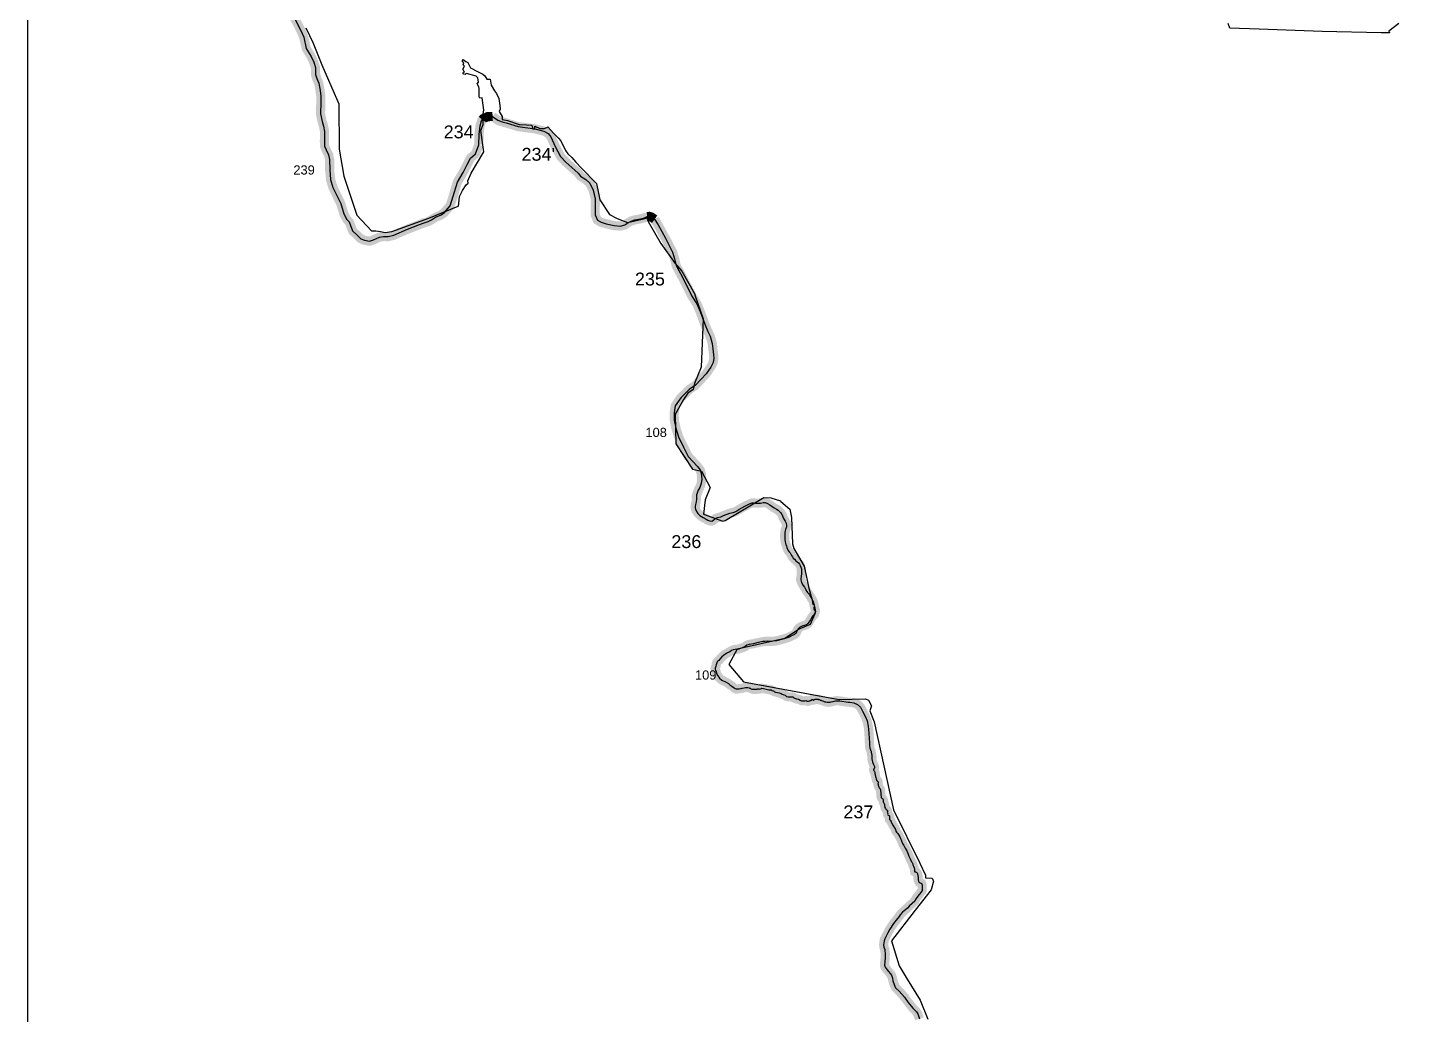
# Model space of a CAD drawing. Header units: metres. Extents: x 290946 to 378809, y 1824167 to 1998918.
# Drawn here: x 307379 to 314980, y 1906003 to 1911368 of the extents above; entities that cross this region are included whole.
import ezdxf

# ---------------------------------------------------------------- set-up
doc = ezdxf.new("R2010")
doc.units = ezdxf.units.M
for name, color, linetype in [('ARTIFICIALLY PROTECTED', 10, 'Continuous'), ('COASTLINE', 5, 'Continuous'), ('DISTRICT BOUNDRY', 86, 'Continuous'), ('NATURALLY PROTECTED', 3, 'Continuous'), ('UNPROTECTED', 130, 'Continuous'), ('UNPROTECTED DUE TO CREEK', 150, 'Continuous')]:
    doc.layers.add(name, color=color, linetype=linetype)
doc.styles.get("Standard").update_dxf_attribs({"font": 'arial.ttf'})
picture_1 = doc.add_image_def('image4.ecw', size_in_pixel=(478612, 2026941.0))

msp = doc.modelspace()

# ---------------------------------------------------------------- linework, layer by layer
at = {"layer": 'ARTIFICIALLY PROTECTED', "const_width": 50, "flags": 128}
msp.add_lwpolyline([(308828.1, 1911425.6), (308863, 1911358), (308879.9, 1911317.4), (308893.8, 1911256.1), (308920.1, 1911213.4), (308934.2, 1911182.6), (308943.8, 1911152.9), (308944.4, 1911114.8), (308950.9, 1911092.6), (308961.5, 1911067.1), (308968.9, 1911027.3), (308972.9, 1910996.5), (308972.9, 1910962.5), (308971.1, 1910900.8), (308979.5, 1910860.1), (308987.8, 1910833.3), (308993.1, 1910804.6), (308992.7, 1910773.1), (308992.4, 1910750.9), (308993.5, 1910724.7), (309001.2, 1910705.3), (309015.3, 1910678.6), (309020.6, 1910652.4), (309021, 1910596.9), (309026.2, 1910543.2), (309038.8, 1910500.8), (309057.8, 1910461), (309081.2, 1910412.5), (309098.2, 1910356.4), (309114.8, 1910325.7), (309127.7, 1910312.7), (309145.5, 1910264.9), (309169.8, 1910240.7), (309190.8, 1910221.3), (309210.2, 1910212.8), (309238.5, 1910208), (309260.3, 1910215.7), (309291.4, 1910229.8), (309314.4, 1910233.4), (309339.1, 1910232.6), (309369.8, 1910240.3), (309445, 1910273.4), (309510.6, 1910298.9), (309536, 1910308.5), (309556.2, 1910314.3), (309575.5, 1910324.6), (309596.3, 1910337.9), (309615.2, 1910345.5), (309627.1, 1910350.9), (309644, 1910363), (309676.5, 1910400.9), (309692.9, 1910453.2), (309715.9, 1910529.7), (309747.2, 1910582.5), (309767.4, 1910621.4), (309786.8, 1910660.4), (309815.3, 1910684), (309832.2, 1910733.1)], dxfattribs=at)
at = {"layer": 'COASTLINE', "flags": 128}
msp.add_lwpolyline([(308828.1, 1911425.6), (308863, 1911358), (308879.9, 1911317.4), (308893.8, 1911256.1), (308920.1, 1911213.4), (308934.2, 1911182.6), (308943.8, 1911152.9), (308944.4, 1911114.8), (308950.9, 1911092.6), (308961.5, 1911067.1), (308968.9, 1911027.3), (308972.9, 1910996.5), (308972.9, 1910962.5), (308971.1, 1910900.8), (308979.5, 1910860.1), (308987.8, 1910833.3), (308993.1, 1910804.6), (308992.7, 1910773.1), (308992.4, 1910750.9), (308993.5, 1910724.7), (309001.2, 1910705.3), (309015.3, 1910678.6), (309020.6, 1910652.4), (309021, 1910596.9), (309026.2, 1910543.2), (309038.8, 1910500.8), (309057.8, 1910461), (309081.2, 1910412.5), (309098.2, 1910356.4), (309114.8, 1910325.7), (309127.7, 1910312.7), (309145.5, 1910264.9), (309169.8, 1910240.7), (309190.8, 1910221.3), (309210.2, 1910212.8), (309238.5, 1910208), (309260.3, 1910215.7), (309291.4, 1910229.8), (309314.4, 1910233.4), (309339.1, 1910232.6), (309369.8, 1910240.3), (309445, 1910273.4), (309510.6, 1910298.9), (309536, 1910308.5), (309556.2, 1910314.3), (309575.5, 1910324.6), (309596.3, 1910337.9), (309615.2, 1910345.5), (309627.1, 1910350.9), (309644, 1910363), (309676.5, 1910400.9), (309692.9, 1910453.2), (309715.9, 1910529.7), (309747.2, 1910582.5), (309767.4, 1910621.4), (309786.8, 1910660.4), (309815.3, 1910684), (309832.2, 1910733.1), (309833.6, 1910788.1), (309839.1, 1910835.3), (309847.4, 1910863.2), (309856.5, 1910875), (309880.1, 1910885.4), (309907.5, 1910886.8), (309935.8, 1910865.7), (309959.5, 1910857.6), (309981.7, 1910851.3), (310047.1, 1910831.2), (310136.9, 1910819.4), (310186.9, 1910806.8), (310209.9, 1910793.6), (310224.5, 1910776.2), (310247.5, 1910724.1), (310277.4, 1910669.2), (310305.9, 1910638.6), (310354.6, 1910594.8), (310373.7, 1910577.6), (310385.6, 1910561.6), (310415.5, 1910542.8), (310436.3, 1910523.3), (310455.1, 1910485.1), (310466.2, 1910438.5), (310465.6, 1910376.6), (310465.6, 1910351.6), (310477.4, 1910323.1), (310498.3, 1910310.6), (310526.1, 1910302.9), (310568.3, 1910292.5), (310602.4, 1910290.4), (310627.3, 1910296.3), (310643.9, 1910308), (310660.6, 1910317.6), (310681, 1910323.8), (310711.3, 1910329.3), (310734.5, 1910335.6), (310747.6, 1910341.7), (310759.7, 1910343), (310772.3, 1910339), (310788.9, 1910327.3), (310807.6, 1910296.5), (310847.2, 1910224), (310886.7, 1910148.2), (310897.7, 1910111.7), (310906, 1910074.9), (310919.9, 1910049), (310940, 1910011.4), (310991.5, 1909909.4), (311019.1, 1909866.6), (311036.4, 1909826), (311061.6, 1909756.4), (311078.7, 1909716.9), (311091, 1909690.6), (311102.5, 1909652.1), (311105.7, 1909622.2), (311110, 1909589.6), (311111.1, 1909570.8), (311106.8, 1909547.8), (311094.2, 1909523), (311068.6, 1909486.1), (311041.6, 1909457.2), (311008.8, 1909422.1), (310978, 1909402.1), (310959.3, 1909382.3), (310933.3, 1909357.9), (310922, 1909342.6), (310901.2, 1909311.6), (310895, 1909273.8), (310896.1, 1909234.2), (310904.4, 1909191.5), (310919.1, 1909144.2), (310945.9, 1909088.1), (310972.1, 1909035.7), (310999.1, 1909007.8), (311020.9, 1908983.9), (311036.4, 1908963.9), (311042.5, 1908945.1), (311045.2, 1908912.5), (311042.3, 1908890), (311039.2, 1908879), (311034.5, 1908868.2), (311029, 1908859.4), (311026.6, 1908852.5), (311021.1, 1908836.6), (311017.3, 1908827.4), (311015.9, 1908819.6), (311015.9, 1908804.7), (311014.6, 1908789.6), (311011.2, 1908776.1), (311010.2, 1908764.8), (311009.9, 1908757.2), (311011.7, 1908749.2), (311015.7, 1908740.6), (311024.6, 1908727.2), (311035.2, 1908716.2), (311053.3, 1908704.1), (311069.9, 1908695.4), (311079.1, 1908689.5), (311088.5, 1908686), (311099.7, 1908685.3), (311105.8, 1908688), (311115, 1908695.7), (311122.5, 1908700.7), (311133.2, 1908703.7), (311149.5, 1908708.1), (311164.1, 1908715.3), (311197.4, 1908727.7), (311216.1, 1908732.2), (311230.8, 1908737.6), (311246.7, 1908747.3), (311280.6, 1908766.4), (311305.6, 1908778.1), (311319.5, 1908783.9), (311326.4, 1908784.5), (311338.1, 1908782.4), (311350, 1908782.4), (311365.8, 1908783.2), (311380.3, 1908785.5), (311390.1, 1908785.4), (311403.3, 1908781.2), (311415.9, 1908773.3), (311438.7, 1908756.9), (311451.5, 1908749.8), (311461.1, 1908745.1), (311467.1, 1908739.5), (311475, 1908730.3), (311481.4, 1908720.2), (311483, 1908718.3), (311488.5, 1908703.5), (311498.7, 1908684.9), (311505.3, 1908672.9), (311507.2, 1908663.5), (311505.6, 1908654.5), (311501, 1908639.4), (311499.2, 1908631.5), (311497.3, 1908622.9), (311496.5, 1908609.7), (311496.5, 1908597.3), (311497.7, 1908582.3), (311499.3, 1908573.9), (311501.5, 1908563.3), (311503.3, 1908556.4), (311506.1, 1908549.9), (311508.7, 1908541.2), (311512.7, 1908531.4), (311515.4, 1908524.7), (311519.7, 1908518.9), (311526.1, 1908512), (311530.4, 1908504.6), (311534.1, 1908497.5), (311538.5, 1908489.9), (311543.5, 1908483.8), (311549.4, 1908477.3), (311557.8, 1908469.4), (311565, 1908463.7), (311571.3, 1908457.3), (311577.2, 1908451), (311581.6, 1908442.9), (311584.6, 1908433.5), (311587.2, 1908425.1), (311587.5, 1908421.6), (311587.2, 1908410.8), (311587.7, 1908399.8), (311585.6, 1908382.8), (311583.8, 1908371.9), (311583.7, 1908365.3), (311585.7, 1908357.7), (311588.7, 1908350.2), (311597.4, 1908334.6), (311604.1, 1908325.5), (311608.3, 1908317.8), (311616.6, 1908302.5), (311621.5, 1908296.1), (311626, 1908290.1), (311630.9, 1908282.9), (311638.1, 1908271.1), (311649.9, 1908251.8), (311651.8, 1908246.7), (311653.7, 1908240.4), (311657.5, 1908223.3), (311659.7, 1908213.6), (311663, 1908202.3), (311663, 1908194.5), (311660.4, 1908184.1), (311659.3, 1908179.6), (311656, 1908174.7), (311649.5, 1908169), (311645.9, 1908164.1), (311636.3, 1908148.4), (311630, 1908136.8), (311623, 1908128.1), (311616.5, 1908122.4), (311604.9, 1908117.2), (311595.8, 1908115.2), (311587.8, 1908111.9), (311576.3, 1908105.2), (311569.5, 1908098.3), (311564, 1908088.3), (311561.5, 1908080.7), (311558.3, 1908074.9), (311550.6, 1908068.7), (311537.4, 1908062.2), (311520.3, 1908053.8), (311505.3, 1908047.9), (311493.6, 1908044.3), (311452.4, 1908033.5), (311434.6, 1908031.1), (311427.3, 1908030.1), (311413.7, 1908030.5), (311401.4, 1908030.8), (311388.8, 1908030.4), (311378.5, 1908029), (311371.1, 1908027.5), (311361.9, 1908025.5), (311353.6, 1908023.9), (311344.9, 1908022.5), (311326.6, 1908017.6), (311302.7, 1908014.3), (311290.3, 1908009.3), (311281.4, 1908002.1), (311264.5, 1907995.1), (311246.9, 1907989), (311226.9, 1907986.8), (311216, 1907984.4), (311207.4, 1907980.1), (311197.4, 1907973.6), (311186.2, 1907968.2), (311170.8, 1907959.6), (311162.8, 1907953.4), (311155.2, 1907945.5), (311144.5, 1907933.6), (311138.5, 1907927.3), (311132.2, 1907922.3), (311128.6, 1907918.7), (311126.7, 1907914.6), (311124.9, 1907908.7), (311124, 1907902.6), (311122.6, 1907895.8), (311120.5, 1907889.9), (311118.1, 1907884.5), (311118, 1907882.4), (311118.8, 1907878.9), (311121, 1907872.5), (311123.1, 1907866.1), (311125.9, 1907856.8), (311129.6, 1907847.8), (311142.3, 1907829.7), (311154.6, 1907819.8), (311178.9, 1907808.2), (311190.1, 1907800.8), (311198.6, 1907794.6), (311209.6, 1907787.3), (311220.8, 1907778.2), (311227.3, 1907773.3), (311232.4, 1907771.5), (311241.1, 1907771.7), (311248.8, 1907773), (311259, 1907774.7), (311265.9, 1907775.6), (311276.7, 1907778.2), (311283, 1907780), (311288.9, 1907779.4), (311296.1, 1907779.2), (311303.4, 1907778.2), (311309.2, 1907776.2), (311315, 1907772.4), (311319.8, 1907771), (311323, 1907770), (311327.4, 1907769.6), (311333.4, 1907771.2), (311337, 1907771), (311340.1, 1907769.9), (311343.1, 1907769.6), (311347.6, 1907770.2), (311351.3, 1907771.7), (311355, 1907772.1), (311360.9, 1907771.3), (311365.8, 1907772.3), (311369.7, 1907775), (311372.5, 1907775.3), (311381.5, 1907773.6), (311389.2, 1907772.8), (311395.8, 1907771.1), (311403.5, 1907769.2), (311411.1, 1907767.1), (311417, 1907766.3), (311423.5, 1907766.1), (311428.4, 1907764), (311435.1, 1907760.5), (311441.3, 1907756.7), (311446.9, 1907754.6), (311457.5, 1907752.5), (311467.4, 1907750.1), (311476.6, 1907746.1), (311483.3, 1907742.5), (311491.9, 1907740.2), (311498.4, 1907737.6), (311501.9, 1907734.2), (311506.8, 1907731.3), (311514.9, 1907729.3), (311528.4, 1907728.2), (311535.5, 1907728.6), (311540.1, 1907728.1), (311543.3, 1907727.1), (311546.4, 1907723.9), (311550, 1907720.7), (311561, 1907717.1), (311571.3, 1907715.4), (311581.3, 1907711.4), (311588.8, 1907707.8), (311595.6, 1907707), (311606.9, 1907707), (311610.9, 1907708), (311613.6, 1907707.8), (311615.8, 1907706.8), (311619.5, 1907704.9), (311622.7, 1907704.4), (311625.9, 1907704.8), (311632.1, 1907706.4), (311634.8, 1907707.3), (311636.5, 1907708.4), (311638.1, 1907709.8), (311638.6, 1907710.1), (311639.4, 1907710.4), (311640.4, 1907710.8), (311642, 1907711.3), (311642.8, 1907711.8), (311643, 1907712.3), (311643.4, 1907713.1), (311643.6, 1907713.7), (311644, 1907714.1), (311644.6, 1907714.3), (311645.3, 1907714.4), (311645.9, 1907714.4), (311647.3, 1907714.1), (311648.7, 1907713.4), (311649.7, 1907712.9), (311650.2, 1907712.3), (311650.5, 1907711.6), (311650.9, 1907711), (311651.3, 1907710.8), (311651.8, 1907710.7), (311652.6, 1907710.8), (311653.1, 1907711.1), (311653.5, 1907711.7), (311653.8, 1907712.3), (311654.4, 1907713.3), (311654.9, 1907713.8), (311655.7, 1907714.2), (311656.5, 1907714.3), (311657.1, 1907714.1), (311657.8, 1907713.6), (311658.2, 1907713.6), (311658.6, 1907713.7), (311659.4, 1907714.2), (311660.3, 1907714.9), (311661.2, 1907715.3), (311662.1, 1907715.5), (311663.1, 1907715.6), (311664.1, 1907715.5), (311665.5, 1907715.3), (311666.5, 1907715.2), (311667.7, 1907715.3), (311669, 1907715.7), (311670.2, 1907716.2), (311670.8, 1907716.3), (311671.8, 1907716.2), (311672.5, 1907715.9), (311673.1, 1907715.6), (311673.9, 1907715.3), (311675.2, 1907715.2), (311676, 1907715.3), (311678.7, 1907715.4), (311681.3, 1907714.8), (311684.1, 1907713.7), (311686.9, 1907712.4), (311689.4, 1907711.4), (311693.9, 1907710), (311697.6, 1907709), (311706.8, 1907705.9), (311711.5, 1907703.8), (311715.8, 1907702.4), (311721, 1907700.8), (311727.8, 1907699.5), (311736.2, 1907699.2), (311740.5, 1907699.6), (311744.6, 1907700.2), (311748.5, 1907701.4), (311759.7, 1907703.7), (311766.1, 1907705.7), (311773.3, 1907706.6), (311779.2, 1907707.7), (311782.8, 1907707.7), (311786.2, 1907707.5), (311796, 1907706.3), (311807.3, 1907704.6), (311830.3, 1907701), (311841.4, 1907699.7), (311850.1, 1907699.2), (311873.2, 1907695.8), (311893.2, 1907687.5), (311909, 1907672.1), (311920.3, 1907651.4), (311936.2, 1907619.7), (311944.4, 1907598.3), (311951.1, 1907568.7), (311953.3, 1907551.3), (311954.9, 1907530.1), (311956.6, 1907504.4), (311957.3, 1907479), (311958.7, 1907465), (311958.8, 1907460.4), (311959.8, 1907452.7), (311960.1, 1907450.1), (311960.8, 1907446.5), (311961.5, 1907444.5), (311962.8, 1907441.6), (311964.2, 1907438.9), (311965.4, 1907436.8), (311966.4, 1907433.2), (311967, 1907428.5), (311969.2, 1907418.1), (311970.4, 1907409.6), (311971.2, 1907404.4), (311971.2, 1907398.1), (311970.7, 1907392.9), (311971, 1907390.4), (311972.2, 1907386), (311973, 1907381.5), (311974.7, 1907374.6), (311976.2, 1907368.9), (311978.2, 1907364.4), (311981.7, 1907357.8), (311983.5, 1907353.5), (311984.3, 1907349.9), (311984.8, 1907346.7), (311984.4, 1907342.8), (311982.9, 1907338.6), (311980.5, 1907333.2), (311980.5, 1907331.6), (311981.1, 1907328.7), (311983.5, 1907324.5), (311985.6, 1907321.7), (311987.1, 1907319.3), (311987.8, 1907316.6), (311987.7, 1907313.7), (311987.7, 1907310.4), (311988.1, 1907308.1), (311988.9, 1907303.4), (311989.9, 1907299.8), (311991.1, 1907295.9), (311992.5, 1907290.5), (311993.7, 1907283.1), (311995.4, 1907276.7), (311996.5, 1907274), (311999, 1907270.9), (312000.3, 1907270.2), (312001.9, 1907269.6), (312004.2, 1907268.2), (312004.8, 1907266.4), (312005, 1907264.7), (312004.9, 1907260.7), (312004.2, 1907255.4), (312004.4, 1907253.1), (312004.6, 1907249.7), (312005, 1907247.2), (312006.4, 1907244.4), (312007.6, 1907242.5), (312008, 1907241), (312008.7, 1907237.8), (312010.5, 1907234.5), (312013.6, 1907230), (312015.2, 1907227.8), (312016.8, 1907225.7), (312017.4, 1907223.5), (312017.3, 1907220.1), (312017.6, 1907217.5), (312018.1, 1907214.8), (312018.9, 1907212.7), (312019.5, 1907210), (312019.6, 1907207.2), (312019.8, 1907202), (312020.1, 1907195), (312020.8, 1907185.9), (312021.6, 1907181.8), (312022.7, 1907179.2), (312026.4, 1907175.6), (312029.6, 1907173.5), (312031.9, 1907171), (312032.9, 1907168.9), (312033.2, 1907166.2), (312033.2, 1907161.4), (312032.9, 1907157.7), (312033.3, 1907155.2), (312034.7, 1907153.1), (312036.7, 1907150.4), (312038.6, 1907147.4), (312039.5, 1907145.1), (312039.8, 1907142.6), (312039.9, 1907139.6), (312040.1, 1907136), (312041, 1907131.9), (312042.2, 1907126.4), (312044.1, 1907121.9), (312046.7, 1907117.3), (312049.6, 1907114.7), (312053.5, 1907112.9), (312055.2, 1907110.9), (312055.9, 1907109.1), (312056, 1907106.5), (312055.5, 1907104.7), (312055, 1907103.5), (312054.6, 1907101.7), (312055.4, 1907099.1), (312056.9, 1907096.1), (312057.1, 1907094.1), (312056.7, 1907090), (312056.8, 1907087.4), (312057.4, 1907086.2), (312059.5, 1907085), (312063.2, 1907083.3), (312066.1, 1907080.6), (312067.4, 1907075.4), (312067.2, 1907067.8), (312066.7, 1907063), (312066.9, 1907061.3), (312068.5, 1907059.5), (312071.6, 1907057.7), (312073.3, 1907055.2), (312074.7, 1907050.9), (312085.2, 1907031), (312094.7, 1907016.5), (312099.5, 1907006.5), (312101.6, 1906997.1), (312105.1, 1906991.8), (312112.4, 1906984.4), (312116.7, 1906976.6), (312122.1, 1906966.9), (312126.6, 1906958.1), (312129.9, 1906950.6), (312132.6, 1906945.2), (312134.7, 1906940.5), (312136, 1906936.8), (312137.9, 1906931.1), (312141.2, 1906924.6), (312144.1, 1906919.3), (312146.5, 1906915.9), (312148.7, 1906912), (312152.7, 1906904.6), (312160.3, 1906890.4), (312167.9, 1906873.4), (312172.6, 1906862.1), (312178.7, 1906847.8), (312187.3, 1906831.4), (312189, 1906829.1), (312190.5, 1906826.5), (312192.9, 1906820.2), (312193.5, 1906814.8), (312196.7, 1906807.2), (312201.1, 1906797.7), (312202.2, 1906790.7), (312203.3, 1906779.8), (312203.5, 1906778.1), (312205.2, 1906777.4), (312208.9, 1906777.3), (312214.8, 1906773.6), (312219.6, 1906766.4), (312221.5, 1906756), (312222, 1906744), (312222.2, 1906738.3), (312222.9, 1906732.9), (312225.2, 1906725.9), (312226.8, 1906722.2), (312228.5, 1906720.1), (312234.5, 1906716.4), (312241.7, 1906713.4), (312242.5, 1906711.4), (312244.3, 1906702), (312244.7, 1906684.8), (312244, 1906675), (312241.5, 1906669.7), (312236.9, 1906664.9), (312227.8, 1906653.2), (312214.8, 1906637.3), (312208.7, 1906626.9), (312203.8, 1906616.8), (312190.4, 1906604.9), (312175.8, 1906592.3), (312164.4, 1906579.6), (312137.8, 1906557.3), (312124.5, 1906542.8), (312118.8, 1906534.2), (312103.8, 1906514.4), (312089.3, 1906496.1), (312068.3, 1906465), (312057.3, 1906444), (312040.8, 1906412.4), (312037.6, 1906401.6), (312035.9, 1906390.8), (312034.9, 1906380.2), (312036.5, 1906365.8), (312040.9, 1906354.3), (312041.6, 1906348.8), (312043.8, 1906329.8), (312043.4, 1906311.1), (312041.2, 1906286.2), (312039.4, 1906268.9), (312042.7, 1906257.4), (312054.2, 1906242.9), (312076.9, 1906214.3), (312082.5, 1906198.8), (312085.8, 1906182.8), (312091.8, 1906163.5), (312100, 1906146), (312118.9, 1906127.6), (312148.7, 1906094.3), (312168.9, 1906065.9), (312194.2, 1906034.3), (312213.5, 1906014.1), (312220.4, 1906003.3), (312229.1, 1905976.8)], dxfattribs=at)
at = {"layer": 'DISTRICT BOUNDRY'}
for points in [[(308891.3, 1911369.1, 0), (308931.2, 1911285.7, 0), (308979.1, 1911167.4, 0), (309064.1, 1910971.9, 0), (309071, 1910956, 0), (309073.5, 1910709.6, 0), (309097.2, 1910561.4, 0), (309169.5, 1910349.8, 0), (309248.8, 1910263.7, 0), (309272.5, 1910264.1, 0), (309296.7, 1910261.5, 0), (309323.8, 1910255.9, 0), (309358.7, 1910260.5, 0), (309560, 1910332.4, 0), (309720.2, 1910399.4, 0), (309721.3, 1910399.9, 0), (309723, 1910412.6, 0), (309728.2, 1910450.8, 0), (309743.5, 1910484.5, 0), (309763.7, 1910515.1, 0), (309773.8, 1910523.7, 0), (309773.5, 1910535.9, 0), (309790, 1910578.3, 0), (309859.3, 1910694.1, 0), (309844.1, 1910809.8, 0), (309856.6, 1910842.5, 0), (309855, 1910890.2, 0), (309860, 1910921.1, 0), (309850.1, 1910987.9, 0), (309837.5, 1910986.3, 0), (309833.7, 1910993, 0), (309834.1, 1911012.4, 0), (309834.2, 1911038.4, 0), (309832.1, 1911047.6, 0), (309822.9, 1911064.3, 0), (309830.7, 1911072.7, 0), (309827.1, 1911096.6, 0), (309823.2, 1911100.4, 0), (309817.2, 1911106.3, 0), (309764.9, 1911120.8, 0), (309761.9, 1911118.2, 0), (309758.9, 1911115.7, 0), (309751.5, 1911116.8, 0), (309746, 1911124.4, 0), (309754.9, 1911128.2, 0), (309745.1, 1911143.2, 0), (309755, 1911159.7, 0), (309747.5, 1911168, 0), (309751.7, 1911178.3, 0), (309741.7, 1911189.4, 0), (309747.6, 1911196.4, 0), (309761.9, 1911184.9, 0), (309772.7, 1911180.8, 0), (309787.7, 1911151.2, 0), (309825.4, 1911131, 0), (309854.4, 1911117.1, 0), (309864.7, 1911107.4, 0), (309875.7, 1911089.1, 0), (309894.7, 1911089.5, 0), (309899.1, 1911057.1, 0), (309918.2, 1911025.8, 0), (309929, 1911012, 0), (309941, 1910984.5, 0), (309947.1, 1910946.1, 0), (309949.3, 1910926.8, 0), (309943.5, 1910913.6, 0), (309960, 1910886.3, 0), (309959.8, 1910870.3, 0), (309988.7, 1910863.8, 0), (310051.3, 1910842.8, 0), (310091.3, 1910840.8, 0), (310121.6, 1910839.1, 0), (310125.5, 1910819.7, 0), (310137.5, 1910818.6, 0), (310137.1, 1910833.8, 0), (310163.6, 1910821.5, 0), (310188, 1910820.8, 0), (310202.1, 1910826.9, 0), (310207.6, 1910829.5, 0), (310238.2, 1910796.4, 0), (310266.8, 1910769.4, 0), (310278.3, 1910754.1, 0), (310303.7, 1910701.2, 0), (310317.6, 1910682.5, 0), (310338.4, 1910662.5, 0), (310360.5, 1910637.4, 0), (310390.3, 1910605.6, 0), (310473.4, 1910522.5, 0), (310483.5, 1910468.8, 0), (310491.1, 1910432.4, 0), (310543, 1910353.5, 0), (310585.8, 1910331.5, 0), (310640.9, 1910308.8, 0), (310721.9, 1910328.6, 0), (310755.7, 1910336.5, 0), (310748, 1910328.7, 0), (310753.6, 1910315.1, 0), (310822, 1910195.4, 0), (310900.7, 1910087.4, 0), (310936.7, 1910044.9, 0), (311006.1, 1909924, 0), (311010.3, 1909911.4, 0), (311052.7, 1909785.6, 0), (311043, 1909522.1, 0), (311006.1, 1909433.8, 0), (310999, 1909400.3, 0), (310969.2, 1909381.1, 0), (310946.5, 1909346.7, 0), (310901.5, 1909264.3, 0), (310903.9, 1909105.2, 0), (310995.3, 1908966.9, 0), (311044.2, 1908957.2, 0), (311091.5, 1908868, 0), (311063, 1908800.5, 0), (311054.4, 1908722.8, 0), (311159.4, 1908684.1, 0), (311173, 1908688.6, 0), (311382.6, 1908813.4, 0), (311420.9, 1908812, 0), (311473.3, 1908794.6, 0), (311474.2, 1908793.9, 0), (311513.2, 1908759.6, 0), (311524.2, 1908750, 0), (311532.7, 1908704.8, 0), (311539.1, 1908561.2, 0), (311545.6, 1908535.9, 0), (311603.2, 1908439.2, 0), (311627.8, 1908320.7, 0), (311644.9, 1908261.9, 0), (311645.2, 1908258.6, 0), (311647.5, 1908237.1, 0), (311656.6, 1908231.7, 0), (311655.7, 1908206.4, 0), (311664, 1908192.5, 0), (311659.8, 1908180.5, 0), (311635.2, 1908122, 0), (311578.9, 1908098.9, 0), (311575.5, 1908097.5, 0), (311497.9, 1908046.3, 0), (311237.5, 1907988.5, 0), (311193.3, 1907904.5, 0), (311272.6, 1907810.2, 0), (311772.8, 1907717.8, 0), (311793.2, 1907714.9, 0), (311935.5, 1907717.1, 0), (311952.5, 1907710.3, 0), (311968.3, 1907678.9, 0), (311959.5, 1907651.9, 0), (311982.5, 1907593.5, 0), (312088.6, 1907114.4, 0), (312232, 1906822.8, 0), (312262.5, 1906757.7, 0), (312262.9, 1906743.7, 0), (312299.2, 1906741.8, 0), (312303.4, 1906733.6, 0), (312307, 1906726.3, 0), (312293.6, 1906678.2, 0), (312206.1, 1906568.4, 0), (312077.3, 1906400.9, 0), (312118.7, 1906264.6, 0), (312163.7, 1906192, 0), (312234.2, 1906078.2, 0), (312276, 1905974.6, 0)], [(314836.9, 1911393.3, 0), (314783.5, 1911350.1, 0), (314786.7, 1911341.2, 0), (314741.1, 1911341.9, 0), (314420.3, 1911348.5, 0), (314077.1, 1911361.4, 0), (313919.2, 1911366.9, 0), (313910.1, 1911391.8, 0)]]:
    msp.add_polyline3d(points, dxfattribs=at)
at = {"layer": 'NATURALLY PROTECTED', "const_width": 50, "flags": 128}
for points in [[(309907.5, 1910886.8), (309935.8, 1910865.7), (309959.5, 1910857.6), (309981.7, 1910851.3), (310047.1, 1910831.2), (310136.9, 1910819.4), (310186.9, 1910806.8), (310209.9, 1910793.6), (310224.5, 1910776.2), (310247.5, 1910724.1), (310277.4, 1910669.2), (310305.9, 1910638.6), (310354.6, 1910594.8), (310373.7, 1910577.6), (310385.6, 1910561.6), (310415.5, 1910542.8), (310436.3, 1910523.3), (310455.1, 1910485.1), (310457.1, 1910476.9), (310466.2, 1910438.5), (310465.6, 1910376.6), (310465.6, 1910351.6), (310477.4, 1910323.1), (310498.3, 1910310.6), (310526.1, 1910302.9), (310568.3, 1910292.5), (310602.4, 1910290.4), (310627.3, 1910296.3), (310643.9, 1910308), (310660.6, 1910317.6), (310681, 1910323.8), (310711.3, 1910329.3), (310734.5, 1910335.6), (310747.6, 1910341.7)], [(309832.2, 1910733.1), (309833.6, 1910788.1), (309839.1, 1910835.3), (309847.4, 1910863.2), (309852, 1910869.1)], [(310788.9, 1910327.3), (310807.6, 1910296.5), (310847.2, 1910224), (310886.7, 1910148.2), (310897.7, 1910111.7), (310906, 1910074.9), (310919.9, 1910049), (310940, 1910011.4), (310991.5, 1909909.4), (311019.1, 1909866.6), (311036.4, 1909826), (311061.6, 1909756.4), (311078.7, 1909716.9), (311091, 1909690.6), (311102.5, 1909652.1), (311105.7, 1909622.2), (311110, 1909589.6), (311111.1, 1909570.8), (311106.8, 1909547.8), (311094.2, 1909523), (311068.6, 1909486.1), (311045.4, 1909461.3)], [(311043.1, 1908938.1), (311045.2, 1908912.5), (311042.3, 1908890), (311039.2, 1908879), (311034.5, 1908868.2), (311029, 1908859.4), (311026.6, 1908852.5), (311021.1, 1908836.6), (311017.3, 1908827.4), (311015.9, 1908819.6), (311015.9, 1908804.7), (311014.6, 1908789.6), (311011.2, 1908776.1), (311010.2, 1908764.8), (311009.9, 1908757.2), (311011.7, 1908749.2), (311015.7, 1908740.6), (311024.6, 1908727.2), (311035.2, 1908716.2), (311053.3, 1908704.1), (311069.9, 1908695.4), (311079.1, 1908689.5), (311088.5, 1908686), (311099.7, 1908685.3), (311105.8, 1908688), (311115, 1908695.7), (311122.5, 1908700.7), (311133.2, 1908703.7), (311149.5, 1908708.1), (311164.1, 1908715.3), (311197.4, 1908727.7), (311216.1, 1908732.2), (311230.8, 1908737.6), (311246.7, 1908747.3), (311280.6, 1908766.4), (311305.6, 1908778.1), (311319.5, 1908783.9), (311326.4, 1908784.5), (311338.1, 1908782.4), (311350, 1908782.4), (311365.8, 1908783.2), (311380.3, 1908785.5), (311390.1, 1908785.4), (311403.3, 1908781.2), (311415.9, 1908773.3), (311438.7, 1908756.9), (311451.5, 1908749.8), (311461.1, 1908745.1), (311467.1, 1908739.5), (311475, 1908730.3), (311481.4, 1908720.2), (311483, 1908718.3), (311488.5, 1908703.5), (311498.7, 1908684.9), (311505.3, 1908672.9), (311507.2, 1908663.5), (311505.6, 1908654.5), (311501, 1908639.4), (311499.2, 1908631.5), (311497.3, 1908622.9), (311496.5, 1908609.7), (311496.5, 1908597.3), (311497.7, 1908582.3), (311499.3, 1908573.9), (311501.5, 1908563.3), (311503.3, 1908556.4), (311506.1, 1908549.9), (311508.7, 1908541.2), (311512.7, 1908531.4), (311515.4, 1908524.7), (311519.7, 1908518.9), (311526.1, 1908512), (311530.4, 1908504.6), (311534.1, 1908497.5), (311538.5, 1908489.9), (311543.5, 1908483.8), (311549.4, 1908477.3), (311557.8, 1908469.4), (311565, 1908463.7), (311571.3, 1908457.3), (311577.2, 1908451), (311581.6, 1908442.9), (311584.6, 1908433.5), (311587.2, 1908425.1), (311587.5, 1908421.6), (311587.2, 1908410.8), (311587.7, 1908399.8), (311585.6, 1908382.8), (311583.8, 1908371.9), (311583.7, 1908365.3), (311585.7, 1908357.7), (311588.7, 1908350.2), (311597.4, 1908334.6), (311604.1, 1908325.5), (311608.3, 1908317.8), (311616.6, 1908302.5), (311621.5, 1908296.1), (311626, 1908290.1), (311630.9, 1908282.9), (311638.1, 1908271.1), (311649.9, 1908251.8), (311651.8, 1908246.7), (311653.7, 1908240.4), (311657.5, 1908223.3), (311659.7, 1908213.6), (311663, 1908202.3), (311663, 1908194.5), (311660.4, 1908184.1), (311659.3, 1908179.6), (311656, 1908174.7), (311649.5, 1908169), (311645.9, 1908164.1), (311636.3, 1908148.4), (311630, 1908136.8), (311623, 1908128.1), (311616.5, 1908122.4), (311604.9, 1908117.2), (311595.8, 1908115.2), (311587.8, 1908111.9), (311576.3, 1908105.2), (311569.5, 1908098.3), (311564, 1908088.3), (311561.5, 1908080.7), (311558.3, 1908074.9), (311550.6, 1908068.7), (311537.4, 1908062.2), (311520.3, 1908053.8), (311505.3, 1908047.9), (311493.6, 1908044.3), (311452.4, 1908033.5), (311434.6, 1908031.1), (311427.3, 1908030.1), (311413.7, 1908030.5), (311401.4, 1908030.8), (311388.8, 1908030.4), (311378.5, 1908029), (311371.1, 1908027.5), (311361.9, 1908025.5), (311353.6, 1908023.9), (311344.9, 1908022.5), (311326.6, 1908017.6), (311310.4, 1908015.4)], [(311838.8, 1907700), (311841.4, 1907699.7), (311850.1, 1907699.2), (311873.2, 1907695.8), (311893.2, 1907687.5), (311909, 1907672.1), (311920.3, 1907651.4), (311936.2, 1907619.7), (311944.4, 1907598.3), (311951.1, 1907568.7), (311953.3, 1907551.3), (311954.9, 1907530.1), (311956.6, 1907504.4), (311957.3, 1907479), (311958.7, 1907465), (311958.8, 1907460.4), (311959.8, 1907452.7), (311960.1, 1907450.1), (311960.8, 1907446.5), (311961.5, 1907444.5), (311962.8, 1907441.6), (311964.2, 1907438.9), (311965.4, 1907436.8), (311966.4, 1907433.2), (311967, 1907428.5), (311969.2, 1907418.1), (311970.4, 1907409.6), (311971.2, 1907404.4), (311971.2, 1907398.1), (311970.7, 1907392.9), (311971, 1907390.4), (311972.2, 1907386), (311973, 1907381.5), (311974.7, 1907374.6), (311976.2, 1907368.9), (311978.2, 1907364.4), (311981.7, 1907357.8), (311983.5, 1907353.5), (311984.3, 1907349.9), (311984.8, 1907346.7), (311984.4, 1907342.8), (311982.9, 1907338.6), (311980.5, 1907333.2), (311980.5, 1907331.6), (311981.1, 1907328.7), (311983.5, 1907324.5), (311985.6, 1907321.7), (311987.1, 1907319.3), (311987.8, 1907316.6), (311987.7, 1907313.7), (311987.7, 1907310.4), (311988.1, 1907308.1), (311988.9, 1907303.4), (311989.9, 1907299.8), (311991.1, 1907295.9), (311992.5, 1907290.5), (311993.7, 1907283.1), (311995.4, 1907276.7), (311996.5, 1907274), (311999, 1907270.9), (312000.3, 1907270.2), (312001.9, 1907269.6), (312004.2, 1907268.2), (312004.8, 1907266.4), (312005, 1907264.7), (312004.9, 1907260.7), (312004.2, 1907255.4), (312004.4, 1907253.1), (312004.6, 1907249.7), (312005, 1907247.2), (312006.4, 1907244.4), (312007.6, 1907242.5), (312008, 1907241), (312008.7, 1907237.8), (312010.5, 1907234.5), (312013.6, 1907230), (312015.2, 1907227.8), (312016.8, 1907225.7), (312017.4, 1907223.5), (312017.3, 1907220.1), (312017.6, 1907217.5), (312018.1, 1907214.8), (312018.9, 1907212.7), (312019.5, 1907210), (312019.6, 1907207.2), (312019.8, 1907202), (312020.1, 1907195), (312020.8, 1907185.9), (312021.6, 1907181.8), (312022.7, 1907179.2), (312026.4, 1907175.6), (312029.6, 1907173.5), (312031.9, 1907171), (312032.9, 1907168.9), (312033.2, 1907166.2), (312033.2, 1907161.4), (312032.9, 1907157.7), (312033.3, 1907155.2), (312034.7, 1907153.1), (312036.7, 1907150.4), (312038.6, 1907147.4), (312039.5, 1907145.1), (312039.8, 1907142.6), (312039.9, 1907139.6), (312040.1, 1907136), (312041, 1907131.9), (312042.2, 1907126.4), (312044.1, 1907121.9), (312046.7, 1907117.3), (312049.6, 1907114.7), (312053.5, 1907112.9), (312055.2, 1907110.9), (312055.9, 1907109.1), (312056, 1907106.5), (312055.5, 1907104.7), (312055, 1907103.5), (312054.6, 1907101.7), (312055.4, 1907099.1), (312056.9, 1907096.1), (312057.1, 1907094.1), (312056.7, 1907090), (312056.8, 1907087.4), (312057.4, 1907086.2), (312059.5, 1907085), (312063.2, 1907083.3), (312066.1, 1907080.6), (312067.4, 1907075.4), (312067.2, 1907067.8), (312066.7, 1907063), (312066.9, 1907061.3), (312068.5, 1907059.5), (312071.6, 1907057.7), (312073.3, 1907055.2), (312074.7, 1907050.9), (312085.2, 1907031), (312094.7, 1907016.5), (312099.5, 1907006.5), (312101.6, 1906997.1), (312105.1, 1906991.8), (312112.4, 1906984.4), (312116.7, 1906976.6), (312122.1, 1906966.9), (312126.6, 1906958.1), (312129.9, 1906950.6), (312132.6, 1906945.2), (312134.7, 1906940.5), (312136, 1906936.8), (312137.9, 1906931.1), (312141.2, 1906924.6), (312144.1, 1906919.3), (312146.5, 1906915.9), (312148.7, 1906912), (312152.7, 1906904.6), (312160.3, 1906890.4), (312167.9, 1906873.4), (312172.6, 1906862.1), (312178.7, 1906847.8), (312187.3, 1906831.4), (312189, 1906829.1), (312190.5, 1906826.5), (312192.9, 1906820.2), (312193.5, 1906814.8), (312196.7, 1906807.2), (312201.1, 1906797.7), (312202.2, 1906790.7), (312203.3, 1906779.8), (312203.5, 1906778.1), (312205.2, 1906777.4), (312208.9, 1906777.3), (312214.8, 1906773.6), (312219.6, 1906766.4), (312221.5, 1906756), (312222, 1906744), (312222.2, 1906738.3), (312222.9, 1906732.9), (312225.2, 1906725.9), (312226.8, 1906722.2), (312228.5, 1906720.1), (312234.5, 1906716.4), (312241.7, 1906713.4), (312242.5, 1906711.4), (312244.3, 1906702), (312244.7, 1906684.8), (312244, 1906675), (312241.5, 1906669.7), (312236.9, 1906664.9), (312227.8, 1906653.2), (312214.8, 1906637.3), (312208.7, 1906626.9), (312203.8, 1906616.8), (312190.4, 1906604.9), (312183.1, 1906598.6)]]:
    msp.add_lwpolyline(points, dxfattribs=at)
at = {"layer": 'UNPROTECTED', "const_width": 50, "flags": 128}
for points in [[(311045.4, 1909461.3), (311041.6, 1909457.2), (311008.8, 1909422.1), (310978, 1909402.1), (310959.3, 1909382.3), (310933.3, 1909357.9), (310922, 1909342.6), (310901.2, 1909311.6), (310895, 1909273.8), (310896.1, 1909234.2), (310904.4, 1909191.5), (310919.1, 1909144.2), (310945.9, 1909088.1), (310972.1, 1909035.7), (310999.1, 1909007.8), (311020.9, 1908983.9), (311036.4, 1908963.9), (311042.5, 1908945.1), (311043.1, 1908938.1)], [(311310.4, 1908015.4), (311302.7, 1908014.3), (311290.3, 1908009.3), (311281.4, 1908002.1), (311264.5, 1907995.1), (311246.9, 1907989), (311226.9, 1907986.8), (311216, 1907984.4), (311207.4, 1907980.1), (311197.4, 1907973.6), (311186.2, 1907968.2), (311170.8, 1907959.6), (311162.8, 1907953.4), (311155.2, 1907945.5), (311144.5, 1907933.6), (311138.5, 1907927.3), (311132.2, 1907922.3), (311128.6, 1907918.7), (311126.7, 1907914.6), (311124.9, 1907908.7), (311124, 1907902.6), (311122.6, 1907895.8), (311120.5, 1907889.9), (311118.1, 1907884.5), (311118, 1907882.4), (311118.8, 1907878.9), (311121, 1907872.5), (311123.1, 1907866.1), (311125.9, 1907856.8), (311129.6, 1907847.8), (311142.3, 1907829.7), (311154.6, 1907819.8), (311178.9, 1907808.2), (311190.1, 1907800.8), (311198.6, 1907794.6), (311209.6, 1907787.3), (311220.8, 1907778.2), (311227.3, 1907773.3), (311232.4, 1907771.5), (311241.1, 1907771.7), (311248.8, 1907773), (311259, 1907774.7), (311265.9, 1907775.6), (311276.7, 1907778.2), (311283, 1907780), (311288.9, 1907779.4), (311296.1, 1907779.2), (311303.4, 1907778.2), (311309.2, 1907776.2), (311315, 1907772.4), (311319.8, 1907771), (311323, 1907770), (311327.4, 1907769.6), (311333.4, 1907771.2), (311337, 1907771), (311340.1, 1907769.9), (311343.1, 1907769.6), (311347.6, 1907770.2), (311351.3, 1907771.7), (311355, 1907772.1), (311360.9, 1907771.3), (311365.8, 1907772.3), (311369.7, 1907775), (311372.5, 1907775.3), (311381.5, 1907773.6), (311389.2, 1907772.8), (311395.8, 1907771.1), (311403.5, 1907769.2), (311411.1, 1907767.1), (311417, 1907766.3), (311423.5, 1907766.1), (311428.4, 1907764), (311435.1, 1907760.5), (311441.3, 1907756.7), (311446.9, 1907754.6), (311457.5, 1907752.5), (311467.4, 1907750.1), (311476.6, 1907746.1), (311483.3, 1907742.5), (311491.9, 1907740.2), (311498.4, 1907737.6), (311501.9, 1907734.2), (311506.8, 1907731.3), (311514.9, 1907729.3), (311528.4, 1907728.2), (311535.5, 1907728.6), (311540.1, 1907728.1), (311543.3, 1907727.1), (311546.4, 1907723.9), (311550, 1907720.7), (311561, 1907717.1), (311571.3, 1907715.4), (311581.3, 1907711.4), (311588.8, 1907707.8), (311595.6, 1907707), (311606.9, 1907707), (311610.9, 1907708), (311613.6, 1907707.8), (311615.8, 1907706.8), (311619.5, 1907704.9), (311622.7, 1907704.4), (311625.9, 1907704.8), (311632.1, 1907706.4), (311634.8, 1907707.3), (311636.5, 1907708.4), (311638.1, 1907709.8), (311638.6, 1907710.1), (311639.4, 1907710.4), (311640.4, 1907710.8), (311642, 1907711.3), (311642.8, 1907711.8), (311643, 1907712.3), (311643.4, 1907713.1), (311643.6, 1907713.7), (311644, 1907714.1), (311644.6, 1907714.3), (311645.3, 1907714.4), (311645.9, 1907714.4), (311647.3, 1907714.1), (311648.7, 1907713.4), (311649.7, 1907712.9), (311650.2, 1907712.3), (311650.5, 1907711.6), (311650.9, 1907711), (311651.3, 1907710.8), (311651.8, 1907710.7), (311652.6, 1907710.8), (311653.1, 1907711.1), (311653.5, 1907711.7), (311653.8, 1907712.3), (311654.4, 1907713.3), (311654.9, 1907713.8), (311655.7, 1907714.2), (311656.5, 1907714.3), (311657.1, 1907714.1), (311657.8, 1907713.6), (311658.2, 1907713.6), (311658.6, 1907713.7), (311659.4, 1907714.2), (311660.3, 1907714.9), (311661.2, 1907715.3), (311662.1, 1907715.5), (311663.1, 1907715.6), (311664.1, 1907715.5), (311665.5, 1907715.3), (311666.5, 1907715.2), (311667.7, 1907715.3), (311669, 1907715.7), (311670.2, 1907716.2), (311670.8, 1907716.3), (311671.8, 1907716.2), (311672.5, 1907715.9), (311673.1, 1907715.6), (311673.9, 1907715.3), (311675.2, 1907715.2), (311676, 1907715.3), (311678.7, 1907715.4), (311681.3, 1907714.8), (311684.1, 1907713.7), (311686.9, 1907712.4), (311689.4, 1907711.4), (311693.9, 1907710), (311697.6, 1907709), (311706.8, 1907705.9), (311711.5, 1907703.8), (311715.8, 1907702.4), (311721, 1907700.8), (311727.8, 1907699.5), (311736.2, 1907699.2), (311740.5, 1907699.6), (311744.6, 1907700.2), (311748.5, 1907701.4), (311759.7, 1907703.7), (311766.1, 1907705.7), (311773.3, 1907706.6), (311779.2, 1907707.7), (311782.8, 1907707.7), (311786.2, 1907707.5), (311796, 1907706.3), (311807.3, 1907704.6), (311830.3, 1907701), (311838.8, 1907700)], [(312183.1, 1906598.6), (312175.8, 1906592.3), (312164.4, 1906579.6), (312137.8, 1906557.3), (312124.5, 1906542.8), (312118.8, 1906534.2), (312103.8, 1906514.4), (312089.3, 1906496.1), (312068.3, 1906465), (312057.3, 1906444), (312040.8, 1906412.4), (312037.6, 1906401.6), (312035.9, 1906390.8), (312034.9, 1906380.2), (312036.5, 1906365.8), (312040.9, 1906354.3), (312041.6, 1906348.8), (312043.8, 1906329.8), (312043.4, 1906311.1), (312041.2, 1906286.2), (312039.4, 1906268.9), (312042.7, 1906257.4), (312054.2, 1906242.9), (312076.9, 1906214.3), (312082.5, 1906198.8), (312085.8, 1906182.8), (312091.8, 1906163.5), (312100, 1906146), (312118.9, 1906127.6), (312148.7, 1906094.3), (312168.9, 1906065.9), (312194.2, 1906034.3), (312213.5, 1906014.1), (312220.4, 1906003.3), (312229.1, 1905976.8)]]:
    msp.add_lwpolyline(points, dxfattribs=at)
at = {"layer": 'UNPROTECTED DUE TO CREEK', "const_width": 50, "flags": 128}
for points in [[(309852, 1910869.1), (309855.6, 1910873.8), (309856.5, 1910875), (309880.1, 1910885.4), (309907.5, 1910886.8)], [(310788.9, 1910327.3), (310772.3, 1910339), (310759.7, 1910343), (310747.6, 1910341.7)]]:
    msp.add_lwpolyline(points, dxfattribs=at)

# ---------------------------------------------------------------- texts
at = {"layer": 'ARTIFICIALLY PROTECTED', "insert": (308823.5, 1910620.6), "char_height": 50, "attachment_point": 1}
msp.add_mtext_dynamic_manual_height_columns('239', width=172.092, gutter_width=1, heights=[0], dxfattribs=at)
at = {"layer": 'NATURALLY PROTECTED', "char_height": 70, "attachment_point": 1}
for s, insert in [('234', (309641.2, 1910837.6)), ("234'", (310064.9, 1910715.9)), ('235', (310681.8, 1910037.1)), ('236', (310879.9, 1908608.2)), ('237', (311816, 1907137.8))]:
    msp.add_mtext_dynamic_manual_height_columns(s, width=95.172, gutter_width=1, heights=[0], dxfattribs=dict(at, insert=insert))
at = {"layer": 'UNPROTECTED', "char_height": 50, "attachment_point": 1}
for s, width, insert in [('108', 362.802, (310739, 1909192.6)), ('109', 70.183, (311008.5, 1907872.6))]:
    msp.add_mtext_dynamic_manual_height_columns(s, width=width, gutter_width=1, heights=[0], dxfattribs=dict(at, insert=insert))

# ---------------------------------------------------------------- pictures from other files: only their frames are drawn
image = msp.add_image(picture_1, insert=(307379.5, 1854357.6), size_in_units=(14358.4, 60808.2))
image.dxf.flags = 7

doc.saveas('drawing.dxf')
